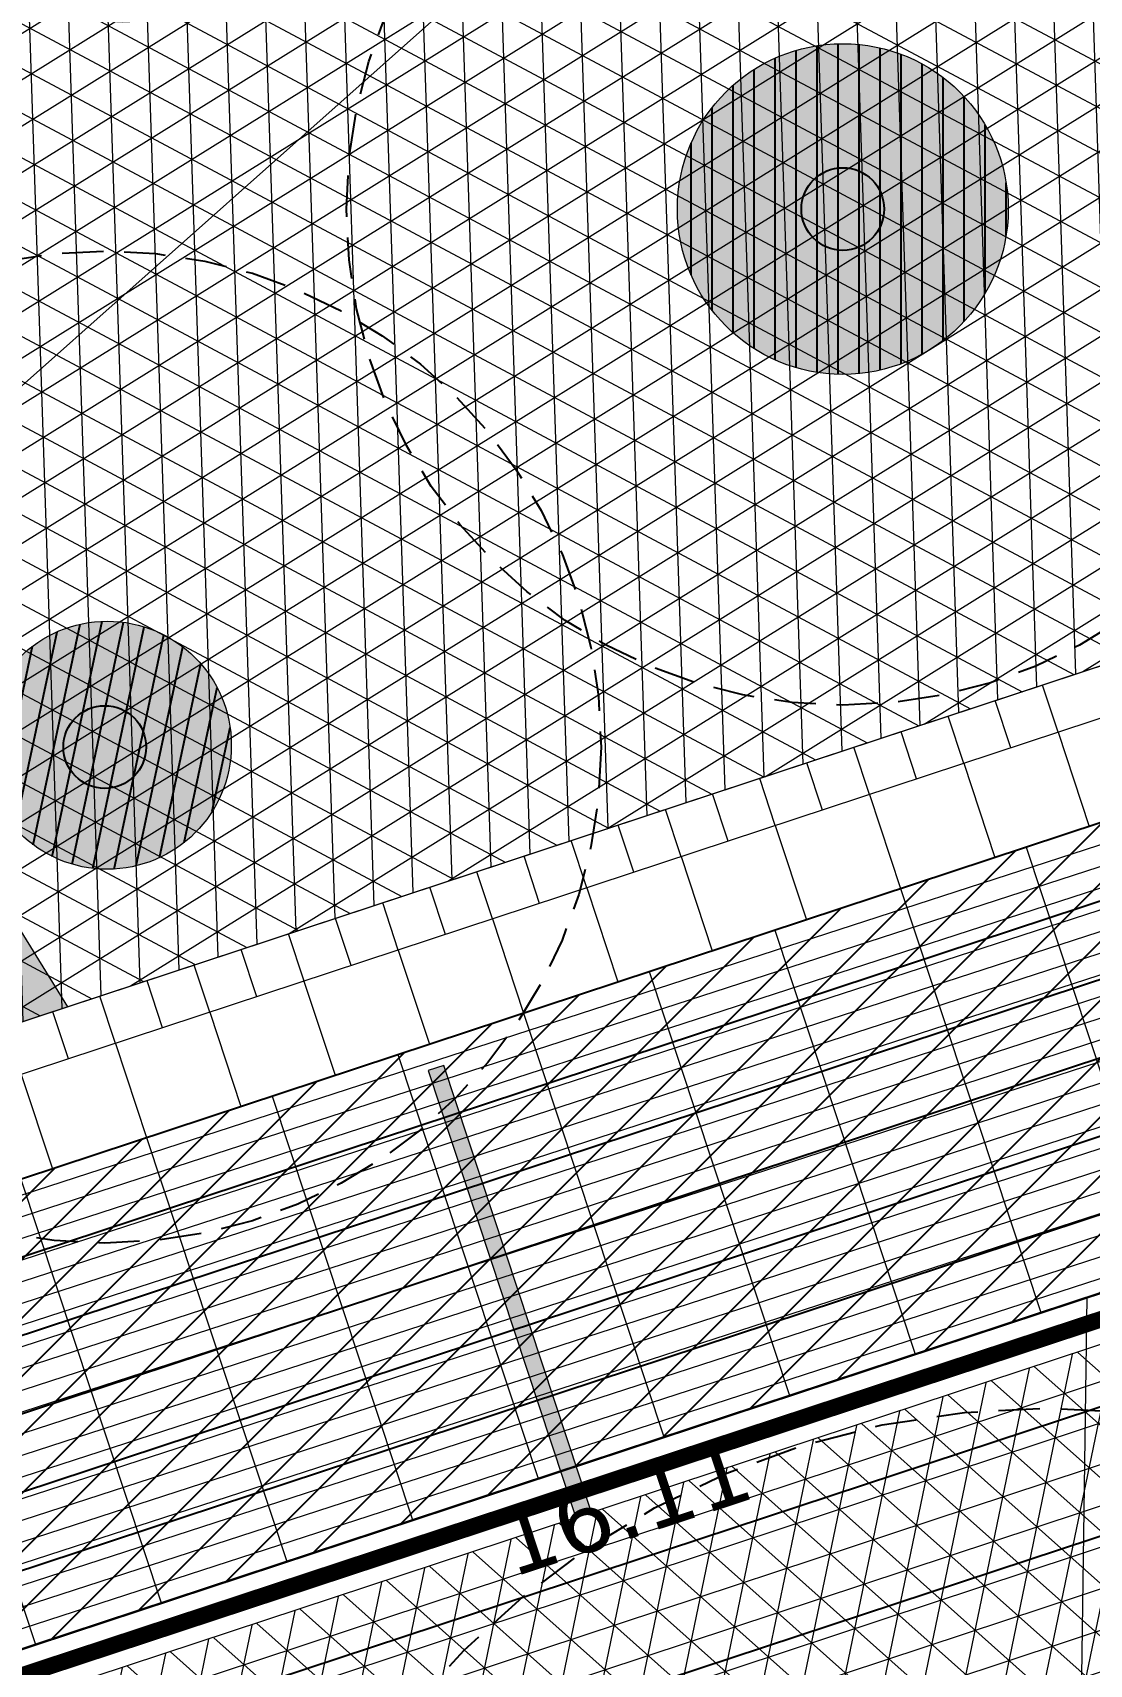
# Model space of a CAD drawing. Header units: metres. Extents: x 678805 to 1359287, y 2747329 to 5497370.
# Drawn here: x 679753.64 to 679760.02, y 2748615.46 to 2748625.32 of the extents above; entities that cross this region are included whole.
import ezdxf
from ezdxf.enums import TextEntityAlignment as Align

# ---------------------------------------------------------------- set-up
doc = ezdxf.new("R2010")
doc.units = ezdxf.units.M
doc.linetypes.add('XREF_MON_SFT_TREES$0$HIDDEN', pattern=[0.375, 0.25, -0.125])
doc.linetypes.add('XREF_MON_WATERFEATURE$0$DASH_1', pattern=[0.4, 0.1, -0.3])
for name, color, linetype in [('00_XREF_MON_HSC_PAVEMENT', 7, 'Continuous'), ('00_XREF_TWQ_BUILDINGS', 7, 'Continuous'), ('00_XREF_TWQ_SFT_TREES', 7, 'Continuous'), ('XREF_MON_BUILDINGS$0$02-L-05 Stair', 6, 'Continuous'), ('XREF_MON_BUILDINGS$0$02-L-05 Stair_Levels', 81, 'Continuous'), ('XREF_MON_BUILDINGS$0$COTAUX', 7, 'Continuous'), ('XREF_MON_GENERAL_LAYOUT$0$02-L-Edge Line Stair +10cm', 6, 'Continuous'), ('XREF_MON_GENERAL_LAYOUT$0$02-L-Edge Line Step -10cm', 6, 'Continuous'), ('XREF_MON_HSC_PAVEMENT$0$03-TR-Tree Pit_Green', 74, 'Continuous'), ('XREF_MON_SFT_TREES$0$SL_TREE_CANOPY', 251, 'XREF_MON_SFT_TREES$0$HIDDEN'), ('XREF_MON_SFT_TREES$0$SL_TREE_TRUNK', 251, 'Continuous')]:
    doc.layers.add(name, color=color, linetype=linetype)
for name, color, linetype, true_color in [('02-L-Waterfeatures 01', 7, 'Continuous', 0x4da6ff), ('XREF_MON_HSC_PAVEMENT$0$03-TR-Tree Pit_White', 7, 'Continuous', 0xfcfcfc), ('XREF_MON_SFT_TREES$0$SL_TREE__DELONIX_REGIA', 7, 'Continuous', 0x8f2400), ('XREF_MON_SFT_TREES$0$SL_TREE_ACACIA_FARNESIANA', 7, 'Continuous', 0xe0e000), ('XREF_MON_SFT_TREES$0$SL_TREE_ALBIZIA_LEBBECK', 7, 'Continuous', 0xa3a300), ('XREF_MON_WATERFEATURE$0$02-L-Waterfeatures 01', 7, 'Continuous', 0x4da6ff)]:
    doc.layers.add(name, color=color, linetype=linetype, true_color=true_color)
for name, color, linetype, lineweight in [('XREF_MON_GENERAL_LAYOUT$0$02-L-Level Curves 0.25-0.75m', 33, 'Continuous', 5), ('XREF_MON_GENERAL_LAYOUT$0$02-L-Material Change', 251, 'Continuous', 5), ('XREF_MON_GENERAL_LAYOUT$0$04-BK-Tree Pit', 6, 'Continuous', 5), ('XREF_MON_HSC_FURNITURE$0$05-Railing', 8, 'Continuous', 13), ('XREF_MON_HSC_PAVEMENT$0$02-L-B-Flat Bar', 251, 'Continuous', 5), ('XREF_MON_HSC_PAVEMENT$0$04-BK-Tree Pit', 6, 'Continuous', 5)]:
    doc.layers.add(name, color=color, linetype=linetype, lineweight=lineweight)
for name, color, linetype, lineweight, true_color in [('XREF_MON_HSC_PAVEMENT$0$02-L-Joints-Paviment_07_Natural Stone', 7, 'Continuous', 5, 0x998833), ('XREF_MON_HSC_PAVEMENT$0$02-L-Joints-Paviment_07_Precast Concrete Blocks 60X40', 7, 'Continuous', 5, 0x999999), ('XREF_MON_HSC_PAVEMENT$0$03-TR-Pavement_05_Precast irregular Concrete Blocks_Open Joint', 7, 'Continuous', 5, 0x82ae7e), ('XREF_MON_HSC_PAVEMENT$0$03-TR-Pavement_07_Precast irregular Concrete Blocks', 7, 'Continuous', 5, 0xb3b3b3), ('XREF_MON_HSC_PAVEMENT$0$03-TR-Pavement_08_Natural Stone Bleachers', 7, 'Continuous', 5, 0x969696)]:
    doc.layers.add(name, color=color, linetype=linetype, lineweight=lineweight, true_color=true_color)
doc.layers.get('XREF_MON_SFT_TREES$0$SL_TREE__DELONIX_REGIA').off()
doc.layers.get('XREF_MON_SFT_TREES$0$SL_TREE_ACACIA_FARNESIANA').off()
doc.layers.get('XREF_MON_SFT_TREES$0$SL_TREE_ALBIZIA_LEBBECK').off()
doc.styles.add('XREF_MON_BUILDINGS$0$E200', font='verdana.ttf', dxfattribs={"height": 0.4})
doc.styles.add('XREF_MON_GENERAL_LAYOUT$0$Standard', font='arial.ttf')
doc.dimstyles.new('XREF_MON_BUILDINGS$0$E200', dxfattribs={"dimscale": 0.03, "dimtxt": 12, "dimasz": 1, "dimexe": 0.1, "dimexo": 1, "dimgap": 4, "dimtad": 1, "dimzin": 0, "dimdsep": 46, "dimtxsty": 'XREF_MON_BUILDINGS$0$E200', "dimblk1": 'XREF_MON_BUILDINGS$0$LINCOT200', "dimblk2": 'XREF_MON_BUILDINGS$0$LINCOT200', "dimsah": 1, "dimcen": 0.1, "dimdle": 0.1, "dimse1": 1, "dimse2": 1, "dimclrt": 256, "dimadec": 0, "dimazin": 0, "dimtfac": 0.015385, "dimtofl": 0, "dimtmove": 0, "dimatfit": 3, "dimldrblk": 'XREF_MON_BUILDINGS$0$LINCOT200', "dimfxl": 1, "dimtolj": 1, "dimtzin": 0, "dimarcsym": 0})

# ---------------------------------------------------------------- blocks, each defined once
blk = doc.blocks.new('XREF_MON_BUILDINGS$0$LINCOT200')
for p, q in [((0, -10), (0, 10)), ((0, 0), (10, 0))]:
    blk.add_line(p, q)
at = {"const_width": 1.88}
blk.add_lwpolyline([(3.54, -3.54), (-3.54, 3.54)], dxfattribs=at)
at = {"layer": 'XREF_MON_BUILDINGS$0$COTAUX'}
blk.add_line((0, 0), (-1.25, 0), dxfattribs=at)
blk = doc.blocks.new('*D200')
at = {"layer": 'DEFPOINTS', "color": 0, "ltscale": 0.3, "transparency": 16777216}
for p in [(679764.7659, 2748619.2457), (679765.2032, 2748617.9208), (679702.3958, 2748598.6586)]:
    blk.add_point(p, dxfattribs=at)
at = {"layer": 'XREF_MON_BUILDINGS$0$02-L-05 Stair_Levels', "color": 0, "lineweight": -2, "ltscale": 0.3, "transparency": 16777216}
blk.add_line((679702.8617, 2748597.3431), (679765.1747, 2748617.9114), dxfattribs=at)
at = {"layer": 'XREF_MON_BUILDINGS$0$02-L-05 Stair_Levels', "color": 0, "lineweight": -2, "ltscale": 0.3, "transparency": 16777216, "xscale": 0.03, "yscale": 0.03, "zscale": 0.03}
for p, rotation in [((679765.2032, 2748617.9208), 18.26700135146512), ((679702.8332, 2748597.3337), 198.2670013514651)]:
    blk.add_blockref('XREF_MON_BUILDINGS$0$LINCOT200', p, dxfattribs=dict(at, rotation=rotation))
at = {"layer": 'XREF_MON_BUILDINGS$0$02-L-05 Stair_Levels', "ltscale": 0.3, "transparency": 16777216, "insert": (679733.915, 2748607.9398), "char_height": 0.4, "attachment_point": 5, "rotation": 18.267, "style": 'XREF_MON_BUILDINGS$0$E200'}
blk.add_mtext('\\A1;65.68', dxfattribs=at)
blk = doc.blocks.new('*D165')
at = {"layer": 'DEFPOINTS', "color": 0, "ltscale": 0.3, "transparency": 16777216}
for p in [(679764.7594, 2748619.2413), (679764.9639, 2748618.6211), (679749.4589, 2748614.1952)]:
    blk.add_point(p, dxfattribs=at)
at = {"layer": 'XREF_MON_BUILDINGS$0$02-L-05 Stair_Levels', "color": 0, "lineweight": -2, "ltscale": 0.3, "transparency": 16777216}
blk.add_line((679749.692, 2748613.5843), (679764.9355, 2748618.6117), dxfattribs=at)
at = {"layer": 'XREF_MON_BUILDINGS$0$02-L-05 Stair_Levels', "color": 0, "lineweight": -2, "ltscale": 0.3, "transparency": 16777216, "xscale": 0.03, "yscale": 0.03, "zscale": 0.03}
for p, rotation in [((679764.9639, 2748618.6211), 18.25273619161877), ((679749.6635, 2748613.5749), 198.2527361916188)]:
    blk.add_blockref('XREF_MON_BUILDINGS$0$LINCOT200', p, dxfattribs=dict(at, rotation=rotation))
at = {"layer": 'XREF_MON_BUILDINGS$0$02-L-05 Stair_Levels', "ltscale": 0.3, "transparency": 16777216, "insert": (679757.211, 2748616.4094), "char_height": 0.4, "attachment_point": 5, "rotation": 18.25274, "style": 'XREF_MON_BUILDINGS$0$E200'}
blk.add_mtext('\\A1;16.11', dxfattribs=at)
blk = doc.blocks.new('XREF_MON_SFT_TREES$0$Delonix_regia')
h = blk.add_hatch()
h.set_pattern_fill('ANSI31', color=256, scale=0.1)
edge = h.paths.add_edge_path()
edge.add_arc((0, 0), 3, -25.44813, 334.55187)
at = {"layer": 'XREF_MON_SFT_TREES$0$SL_TREE_TRUNK'}
h = blk.add_hatch(color=256, dxfattribs=at)
h.dxf.hatch_style = 1
edge = h.paths.add_edge_path()
edge.add_arc((0, 0), 0.25, 0, 360)
at = {"layer": 'XREF_MON_SFT_TREES$0$SL_TREE_CANOPY', "linetype": 'XREF_MON_SFT_TREES$0$HIDDEN'}
blk.add_circle((0, 0), 3, dxfattribs=at)
at = {"layer": 'XREF_MON_SFT_TREES$0$SL_TREE_TRUNK'}
blk.add_circle((0, 0), 0.25, dxfattribs=at)
blk = doc.blocks.new('XREF_MON_SFT_TREES$0$Acacia_pycnantha')
h = blk.add_hatch()
h.set_pattern_fill('ANSI31', color=256, scale=0.1)
edge = h.paths.add_edge_path()
edge.add_arc((0, 0), 3, 0, 360)
at = {"layer": 'XREF_MON_SFT_TREES$0$SL_TREE_TRUNK'}
h = blk.add_hatch(color=256, dxfattribs=at)
h.dxf.hatch_style = 1
edge = h.paths.add_edge_path()
edge.add_arc((0, 0), 0.25, 0, 360)
at = {"layer": 'XREF_MON_SFT_TREES$0$SL_TREE_CANOPY', "linetype": 'XREF_MON_SFT_TREES$0$HIDDEN'}
blk.add_circle((0, 0), 3, dxfattribs=at)
at = {"layer": 'XREF_MON_SFT_TREES$0$SL_TREE_TRUNK'}
blk.add_circle((0, 0), 0.25, dxfattribs=at)
blk = doc.blocks.new('XREF_MON_SFT_TREES$0$Albizia_lebbeck')
at = {"layer": 'XREF_MON_SFT_TREES$0$SL_TREE_CANOPY', "linetype": 'XREF_MON_SFT_TREES$0$HIDDEN'}
blk.add_circle((0, 0), 5, dxfattribs=at)
blk = doc.blocks.new('XREF_MON_SFT_TREES')
at = {"layer": 'XREF_MON_SFT_TREES$0$SL_TREE__DELONIX_REGIA', "rotation": 25.44812939262281}
for p in [(679758.5323, 2748624.2571), (679754.0711, 2748621.0034)]:
    blk.add_blockref('XREF_MON_SFT_TREES$0$Delonix_regia', p, dxfattribs=at)
at = {"layer": 'XREF_MON_SFT_TREES$0$SL_TREE_ACACIA_FARNESIANA', "rotation": 25.44812939262281}
blk.add_blockref('XREF_MON_SFT_TREES$0$Acacia_pycnantha', (679754.1811, 2748628.3883), dxfattribs=at)
at = {"layer": 'XREF_MON_SFT_TREES$0$SL_TREE_ALBIZIA_LEBBECK', "rotation": 25.44812939262281}
blk.add_blockref('XREF_MON_SFT_TREES$0$Albizia_lebbeck', (679759.7784, 2748612.0053), dxfattribs=at)
blk = doc.blocks.new('XREF_MON_HSC_PAVEMENT$0$Escocell 2m')
at = {"layer": 'XREF_MON_HSC_PAVEMENT$0$03-TR-Tree Pit_Green'}
h = blk.add_hatch(dxfattribs=at)
h.set_pattern_fill('ANSI31', color=256, scale=0.04, angle=45)
h.set_pattern_definition([(90, (-679705.63014, -2748617.93823), (-0.127, 0), [])])
edge = h.paths.add_edge_path()
edge.add_arc((0, 0), 1, 0, 360)
at = {"layer": 'XREF_MON_HSC_PAVEMENT$0$03-TR-Tree Pit_White'}
h = blk.add_hatch(color=256, dxfattribs=at)
h.dxf.hatch_style = 1
edge = h.paths.add_edge_path()
edge.add_arc((0, 0), 1, 0, 360)
blk.add_circle((0, 0), 1)
blk = doc.blocks.new('*U529')
at = {"layer": 'XREF_MON_HSC_PAVEMENT$0$03-TR-Tree Pit_Green'}
h = blk.add_hatch(dxfattribs=at)
h.set_pattern_fill('ANSI31', color=256, scale=0.04, angle=33)
edge = h.paths.add_edge_path()
edge.add_arc((0, 0), 0.75, 0, 360)
at = {"layer": 'XREF_MON_HSC_PAVEMENT$0$03-TR-Tree Pit_White'}
h = blk.add_hatch(color=256, dxfattribs=at)
h.dxf.hatch_style = 1
edge = h.paths.add_edge_path()
edge.add_arc((0, 0), 0.75, 0, 360)
blk.add_circle((0, 0), 0.75)
blk = doc.blocks.new('*U504')
at = {"layer": 'XREF_MON_HSC_PAVEMENT$0$02-L-Joints-Paviment_07_Precast Concrete Blocks 60X40'}
blk.add_lwpolyline([(0, -0.6), (0, 0)], dxfattribs=at)
blk = doc.blocks.new('*U505')
at = {"layer": 'XREF_MON_HSC_PAVEMENT$0$02-L-Joints-Paviment_07_Precast Concrete Blocks 60X40', "color": 0, "linetype": 'ByBlock', "lineweight": -2, "transparency": 16777216, "rotation": 198.2799966642766}
for p in [(679760.0214, 2748620.5234), (679759.4517, 2748620.3352), (679758.8819, 2748620.147), (679758.3122, 2748619.9588), (679757.7425, 2748619.7706), (679757.1728, 2748619.5825), (679756.603, 2748619.3943), (679756.0333, 2748619.2061), (679755.4636, 2748619.0179), (679754.8939, 2748618.8297), (679754.3242, 2748618.6415), (679753.7544, 2748618.4533)]:
    blk.add_blockref('*U504', p, dxfattribs=at)
blk = doc.blocks.new('*U506')
at = {"layer": 'XREF_MON_HSC_PAVEMENT$0$02-L-Joints-Paviment_07_Precast Concrete Blocks 60X40'}
blk.add_lwpolyline([(0.3, -0.5995), (0.3, -0.9002)], dxfattribs=at)
blk = doc.blocks.new('*U507')
at = {"layer": 'XREF_MON_HSC_PAVEMENT$0$02-L-Joints-Paviment_07_Precast Concrete Blocks 60X40', "color": 0, "linetype": 'ByBlock', "lineweight": -2, "transparency": 16777216, "rotation": 198.2799966642766}
for p in [(679760.3062, 2748620.6175), (679759.7365, 2748620.4293), (679760.0214, 2748620.5234), (679759.4517, 2748620.3352), (679759.1668, 2748620.2411), (679758.8819, 2748620.147), (679758.5971, 2748620.0529), (679758.3122, 2748619.9588), (679758.0274, 2748619.8647), (679757.7425, 2748619.7706), (679757.4576, 2748619.6766), (679757.1728, 2748619.5825), (679756.8879, 2748619.4884), (679756.603, 2748619.3943), (679756.3182, 2748619.3002), (679756.0333, 2748619.2061), (679755.7485, 2748619.112), (679755.4636, 2748619.0179), (679755.1787, 2748618.9238), (679754.8939, 2748618.8297), (679754.609, 2748618.7356), (679754.3242, 2748618.6415)]:
    blk.add_blockref('*U506', p, dxfattribs=at)
blk = doc.blocks.new('*U508')
at = {"layer": 'XREF_MON_HSC_PAVEMENT$0$02-L-Joints-Paviment_07_Natural Stone'}
blk.add_lwpolyline([(0.8, 0), (0.8001, 2.6999)], dxfattribs=at)
blk = doc.blocks.new('*U509')
at = {"layer": 'XREF_MON_HSC_PAVEMENT$0$02-L-Joints-Paviment_07_Precast Concrete Blocks 60X40', "color": 0, "linetype": 'ByBlock', "lineweight": -2, "transparency": 16777216, "rotation": 198.2799966642766}
for p in [(679760.4012, 2748620.6489), (679759.6416, 2748620.398), (679758.8819, 2748620.147), (679758.1223, 2748619.8961), (679757.3627, 2748619.6452), (679756.603, 2748619.3943), (679755.8434, 2748619.1433), (679755.0838, 2748618.8924), (679754.3242, 2748618.6415), (679753.5645, 2748618.3905)]:
    blk.add_blockref('*U508', p, dxfattribs=at)
blk = doc.blocks.new('XREF_MON_HSC_PAVEMENT')
at = {"layer": 'XREF_MON_HSC_PAVEMENT$0$03-TR-Pavement_05_Precast irregular Concrete Blocks_Open Joint'}
h = blk.add_hatch(dxfattribs=at)
h.set_pattern_fill('SWAMP', color=256, scale=0.01)
h.set_pattern_definition([(0, (0, 0), (0.127, 0.219970452362), [0.03175, -0.22225]), (90, (0.01588, 0), (-0.127, 0.219970452362), [0.015875, -0.424065904724]), (90, (0.01984, 0), (-0.127, 0.219970452362), [0.0127, -0.427240904724]), (90, (0.0119, 0), (-0.127, 0.219970452362), [0.0127, -0.427240904724]), (60, (0.02381, 0), (-0.126999999827, 0.219970452462), [0.01016, -0.24384]), (120, (0.00794, 0), (-0.253999999827, 1e-10), [0.01016, -0.24384])])
edge = h.paths.add_edge_path()
edge.add_line((679748.4252, 2748617.6432), (679753.8461, 2748619.433))
edge.add_line((679753.8461, 2748619.433), (679740.8972, 2748640.4324))
edge.add_line((679740.8972, 2748640.4324), (679748.4252, 2748617.6432))
edge.add_line((679748.4252, 2748617.6432), (679753.8461, 2748619.433))
at = {"layer": 'XREF_MON_HSC_PAVEMENT$0$03-TR-Pavement_07_Precast irregular Concrete Blocks', "linetype": 'Continuous'}
h = blk.add_hatch(dxfattribs=at)
h.set_pattern_fill('NET3', color=256, scale=0.075, angle=91.9)
h.set_pattern_definition([(91.9, (0, 0), (-0.237994082671, -0.007895076854), []), (151.9, (0, 0), (-0.112159704215, -0.21005645997), []), (211.9, (0, 0), (0.125834378456, -0.202161383117), [])])
h.paths.add_polyline_path([(679756.3185, 2748633.486), (679750.4338, 2748629.8233), (679745.3431, 2748626.6548), (679748.4252, 2748617.6432), (679762.6826, 2748622.3504), (679755.1841, 2748645.0511), (679755.1631, 2748645.1139), (679755.6873, 2748645.4401), (679756.0367, 2748645.6576), (679758.2689, 2748647.047), (679752.0883, 2748656.977), (679747.8643, 2748659.0927)])
h = blk.add_hatch(dxfattribs=at)
h.set_pattern_fill('NET3', color=256, scale=0.075, angle=78.3)
h.set_pattern_definition([(78.3, (679702.49558, 2748598.36996), (-0.2331774, 0.0482887), []), (138.3, (679702.49558, 2748598.36996), (-0.158408, -0.1777932), []), (198.3, (679702.49558, 2748598.36996), (0.07476945, -0.22608194), [])])
h.paths.add_polyline_path([(679775.6627, 2748586.2515), (679764.8595, 2748618.9623), (679702.4969, 2748598.366), (679704.5275, 2748592.2176), (679748.3058, 2748599.649), (679760.9735, 2748579.2556)])
at = {"layer": 'XREF_MON_HSC_PAVEMENT$0$03-TR-Pavement_08_Natural Stone Bleachers', "ltscale": 0.3}
h = blk.add_hatch(dxfattribs=at)
h.set_pattern_fill('ANSI31', color=256, scale=0.0393, angle=153)
h.set_pattern_definition([(198, (0, 0), (0.0385583680156, -0.118670454462), [])])
h.paths.add_polyline_path([(679699.013, 2748608.9055), (679702.399, 2748598.6491), (679764.7655, 2748619.2471), (679763.6358, 2748622.6653), (679763.1574, 2748622.5073), (679763.4397, 2748621.6526), (679748.6126, 2748616.7573), (679748.7228, 2748616.4236), (679748.4379, 2748616.3296), (679747.2034, 2748620.0817), (679746.7242, 2748619.9235), (679747.008, 2748619.0643), (679732.1804, 2748614.1718), (679732.3135, 2748613.7423), (679732.0272, 2748613.6478), (679730.757, 2748617.4975), (679730.286, 2748617.3379), (679730.5682, 2748616.4833), (679715.7333, 2748611.5856), (679715.8756, 2748611.1569), (679715.5893, 2748611.0624), (679714.3203, 2748614.9084), (679713.8477, 2748614.7524), (679714.128, 2748613.8971)])
at = {"layer": 'XREF_MON_HSC_PAVEMENT$0$02-L-B-Flat Bar'}
for points in [[(679740.8972, 2748640.4324), (679753.8461, 2748619.433)], [(679748.3303, 2748617.6119), (679763.632, 2748622.6641)]]:
    blk.add_lwpolyline(points, dxfattribs=at)
at = {"layer": 'XREF_MON_HSC_PAVEMENT$0$02-L-Joints-Paviment_07_Precast Concrete Blocks 60X40'}
for name in ['*U507', '*U505', '*U509']:
    blk.add_blockref(name, (0, 0), dxfattribs=at)
at = {"layer": 'XREF_MON_HSC_PAVEMENT$0$04-BK-Tree Pit'}
for name, p in [('XREF_MON_HSC_PAVEMENT$0$Escocell 2m', (679758.5323, 2748624.2571)), ('*U529', (679754.0862, 2748621.0144))]:
    blk.add_blockref(name, p, dxfattribs=at)
blk = doc.blocks.new('XREF_MON_HSC_FURNITURE')
at = {"layer": 'XREF_MON_HSC_FURNITURE$0$05-Railing', "true_color": 0xfcfcfc, "extrusion": (-2.52198e-06, -8.32854e-07, 1)}
h = blk.add_hatch(color=7, dxfattribs=at)
h.dxf.hatch_style = 1
h.paths.add_polyline_path([(679756.9182, 2748616.3435), (679757.0131, 2748616.3749), (679756.1209, 2748619.0776), (679756.0259, 2748619.0462)])
at = {"layer": 'XREF_MON_HSC_FURNITURE$0$05-Railing', "extrusion": (-2.52198e-06, -8.32854e-07, 1), "elevation": -4.0035}
blk.add_lwpolyline([(679757.0131, 2748616.3749), (679756.1209, 2748619.0776), (679756.0259, 2748619.0462), (679756.9182, 2748616.3435)], close=True, dxfattribs=at)
blk = doc.blocks.new('XREF_MON_GENERAL_LAYOUT$0$Tree Pit 1.5m')
blk.add_circle((0, 0), 0.75)
blk = doc.blocks.new('XREF_MON_GENERAL_LAYOUT$0$Escocell 2m')
blk.add_circle((0, 0), 1)
blk = doc.blocks.new('XREF_MON_GENERAL_LAYOUT')
at = {"layer": 'XREF_MON_GENERAL_LAYOUT$0$02-L-Edge Line Stair +10cm'}
for points in [[(679748.7541, 2748616.3287), (679763.5808, 2748621.2254)], [(679748.8953, 2748615.9014), (679763.722, 2748620.7981)], [(679749.0364, 2748615.4741), (679763.8631, 2748620.3708)], [(679749.1776, 2748615.0468), (679764.0043, 2748619.9436)], [(679749.3187, 2748614.6195), (679764.1454, 2748619.5163)], [(679749.4599, 2748614.1922), (679764.2866, 2748619.089)]]:
    blk.add_lwpolyline(points, dxfattribs=at)
at = {"layer": 'XREF_MON_GENERAL_LAYOUT$0$02-L-Edge Line Step -10cm', "lineweight": 0, "ltscale": 0.2}
blk.add_line((679827.1209, 2748639.841), (679662.2992, 2748585.4061), dxfattribs=at)
at = {"layer": 'XREF_MON_GENERAL_LAYOUT$0$02-L-Level Curves 0.25-0.75m', "ltscale": 0.3}
for points in [[(679815.9488, 2748719.4172), (679748.776, 2748667.661), (679752.2708, 2748657.0624), (679760.8673, 2748643.2506), (679757.5756, 2748640.999), (679763.6322, 2748622.6641), (679762.6826, 2748622.3506), (679760.3983, 2748629.2656), (679747.8533, 2748618.0993)], [(679663.2359, 2748533.9378), (679759.7846, 2748601.5952), (679760.0086, 2748617.6761)]]:
    blk.add_lwpolyline(points, dxfattribs=at)
at = {"layer": 'XREF_MON_GENERAL_LAYOUT$0$02-L-Material Change', "lineweight": 0, "ltscale": 0.2}
blk.add_line((679859.1736, 2748650.1128), (679662.107, 2748585.0316), dxfattribs=at)
at = {"layer": 'XREF_MON_GENERAL_LAYOUT$0$02-L-Material Change', "ltscale": 0.3}
for points in [[(679748.3297, 2748617.6117), (679762.6826, 2748622.3504)], [(679748.4238, 2748617.3268), (679763.2515, 2748622.2223)], [(679748.6119, 2748616.7571), (679763.4397, 2748621.6526)]]:
    blk.add_lwpolyline(points, dxfattribs=at)
at = {"layer": 'XREF_MON_GENERAL_LAYOUT$0$04-BK-Tree Pit', "rotation": 18.27577717395746}
blk.add_blockref('XREF_MON_GENERAL_LAYOUT$0$Escocell 2m', (679758.5323, 2748624.2571), dxfattribs=at)
at = {"layer": 'XREF_MON_GENERAL_LAYOUT$0$04-BK-Tree Pit'}
blk.add_blockref('XREF_MON_GENERAL_LAYOUT$0$Tree Pit 1.5m', (679754.0862, 2748621.0144), dxfattribs=at)
at = {"style": 'XREF_MON_GENERAL_LAYOUT$0$Standard'}
for tag, rotation, p in [('604,00', 330.26429, (679905.7703, 2748776.5578)), ('603,00', 330.26429, (679901.8609, 2748753.4772)), ('600,00', 133.82598, (679944.5968, 2748745.1526)), ('602,00', 330.26429, (679883.3192, 2748738.7269)), ('601,00', 117.89057, (679920.972, 2748732.8701)), ('601,00', 330.26429, (679864.7775, 2748723.9765)), ('600,00', 40.88332, (679777.4054, 2748705.4436, 1.17)), ('602,00', 330.26429, (679941.2749, 2748705.483)), ('601,00', 40.88332, (679701.7984, 2748703.8886, 1.17)), ('598,00', 62.09101, (679810.2666, 2748702.6187)), ('600,00', 330.26429, (679877.7815, 2748691.1312)), ('600,00', 19.55109, (679920.4438, 2748685.4955)), ('601,00', 330.26429, (679934.8129, 2748683.8036)), ('599,00', 330.26429, (679854.5671, 2748679.0611)), ('600,00', 88.39282, (679743.9135, 2748675.5716)), ('599,00', 20.60862, (679924.2599, 2748675.2164)), ('601,00', 88.39282, (679728.0346, 2748671.3178, -2)), ('602,00', 88.39282, (679711.8258, 2748665.9661, -1)), ('603,00', 88.39282, (679695.6151, 2748660.611)), ('599,00', 40.88332, (679788.8073, 2748655.8292, 1.17)), ('601,00', 40.88332, (679627.6123, 2748644.6026, 1.17)), ('603,00', 41.70581, (679702.4989, 2748628.4844, 1.17)), ('600,00', 40.88332, (679645.925, 2748597.9261, 1.17)), ('599,00', 34.22768, (679673.5744, 2748555.136, 5.34))]:
    blk.add_attdef(tag, text='', height=1, rotation=rotation, dxfattribs=at).set_placement(p, align=Align.MIDDLE)
at = {"ltscale": 0.3, "style": 'XREF_MON_GENERAL_LAYOUT$0$Standard'}
for tag, rotation, p in [('603,50', 330.26429, (679911.5006, 2748760.5702)), ('602,50', 330.26429, (679892.8647, 2748745.8464)), ('600,50', 133.82598, (679933.0483, 2748738.7294)), ('601,50', 330.26429, (679873.5807, 2748731.6715)), ('601,50', 101.28567, (679909.522, 2748726.9453)), ('602,50', 330.26429, (679948.6249, 2748713.8598)), ('600,50', 39.60595, (679743.2426, 2748706.9713)), ('600,50', 330.26429, (679880.266, 2748702.726)), ('600,50', 17.35374, (679917.6151, 2748690.5539)), ('599,50', 330.26429, (679867.1975, 2748684.7162)), ('599,50', 18.89439, (679921.7104, 2748680.5784)), ('599,50', 39.60595, (679778.9915, 2748677.2412)), ('600,50', 88.39282, (679735.9249, 2748673.5861)), ('601,50', 88.39282, (679719.9063, 2748668.581)), ('602,50', 88.39282, (679703.4738, 2748663.4518)), ('598,50', 330.26429, (679861.7651, 2748662.3968)), ('601,50', 39.60595, (679610.5133, 2748662.0612)), ('600,00', 41.70581, (679752.3076, 2748637.6854)), ('601,00', 41.70581, (679736.0441, 2748634.5376)), ('599,00', 35.08346, (679763.0433, 2748634.415, 1.17)), ('602,00', 41.70581, (679720.1743, 2748633.0959, 1.17)), ('600,00', 35.08346, (679747.0628, 2748629.9031, 1.17)), ('601,00', 35.08346, (679731.2456, 2748625.2389, 1.17)), ('600,50', 39.60595, (679636.9197, 2748621.3387)), ('602,00', 35.08346, (679715.3998, 2748620.6394, 1.17)), ('599,50', 28.7604, (679659.4816, 2748574.3233))]:
    blk.add_attdef(tag, text='', height=1, rotation=rotation, dxfattribs=at).set_placement(p, align=Align.MIDDLE)
blk = doc.blocks.new('XREF_MON_WATERFEATURE')
at = {"layer": 'XREF_MON_WATERFEATURE$0$02-L-Waterfeatures 01', "linetype": 'XREF_MON_WATERFEATURE$0$DASH_1', "const_width": 0.1, "flags": 128}
blk.add_lwpolyline([(679718.1794, 2748603.7034), (679764.9496, 2748619.146)], dxfattribs=at)
blk = doc.blocks.new('XREF_MON_BUILDINGS')
at = {"layer": 'XREF_MON_BUILDINGS$0$02-L-05 Stair'}
h = blk.add_hatch(dxfattribs=at)
h.set_pattern_fill('ANSI31', color=256, scale=2)
h.set_pattern_definition([(45, (0, 0), (-0.176776695297, 0.176776695297), [])])
h.paths.add_polyline_path([(679748.6134, 2748616.7546), (679763.9175, 2748621.8127), (679764.7594, 2748619.2413), (679749.4613, 2748614.1879)])
blk.add_lwpolyline([(679748.6134, 2748616.7546), (679763.9175, 2748621.8127), (679764.7594, 2748619.2413), (679749.4613, 2748614.1879)], close=True, dxfattribs=at)
at = {"layer": 'XREF_MON_BUILDINGS$0$02-L-05 Stair_Levels', "ltscale": 0.3}
for p1, p2, distance, picture, middle in [((679702.3958, 2748598.6586), (679764.7659, 2748619.2457), -1.3952, '*D200', (679733.915, 2748607.9398)), ((679749.4589, 2748614.1952), (679764.7594, 2748619.2413), -0.6531, '*D165', (679757.211, 2748616.4094))]:
    dim = blk.add_aligned_dim(p1=p1, p2=p2, distance=distance, dimstyle='XREF_MON_BUILDINGS$0$E200', dxfattribs=at)
    dim.commit()
    dim.dimension.update_dxf_attribs({"geometry": picture, "text_midpoint": middle})

msp = doc.modelspace()

# ---------------------------------------------------------------- block references
at = {"layer": '00_XREF_MON_HSC_PAVEMENT'}
msp.add_blockref('XREF_MON_HSC_PAVEMENT', (0, 0), dxfattribs=at)

# ---------------------------------------------------------------- next in the draw order: block references
at = {"layer": '00_XREF_TWQ_BUILDINGS'}
msp.add_blockref('XREF_MON_BUILDINGS', (0, 0), dxfattribs=at)

# ---------------------------------------------------------------- next in the draw order: block references
msp.add_blockref('XREF_MON_BUILDINGS', (0, 0))

# ---------------------------------------------------------------- next in the draw order: block references
msp.add_blockref('XREF_MON_HSC_FURNITURE', (0, 0), dxfattribs=at)
at = {"layer": '00_XREF_TWQ_SFT_TREES'}
msp.add_blockref('XREF_MON_SFT_TREES', (0, 0), dxfattribs=at)
at = {"layer": '02-L-Waterfeatures 01', "color": 18, "true_color": 0x000000}
for name in ['XREF_MON_WATERFEATURE', 'XREF_MON_GENERAL_LAYOUT']:
    msp.add_blockref(name, (0, 0), dxfattribs=at)

doc.saveas('drawing.dxf')
